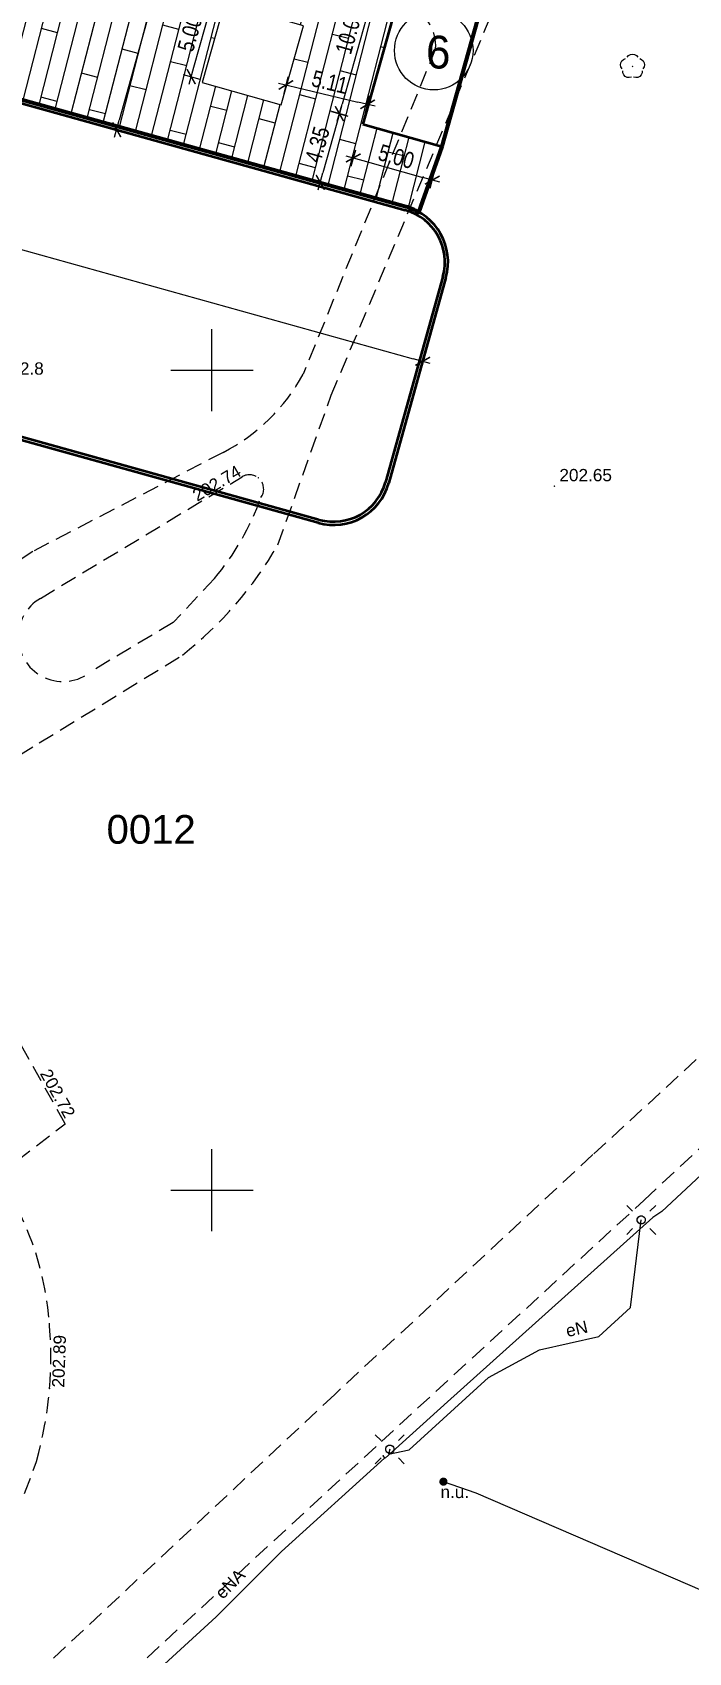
# Model space of a CAD drawing. Extents: x 0 to 7423283, y 0 to 5548300.
# Drawn here: x 7422289.1 to 7422329.1, y 5548021.8 to 5548120.6 of the extents above; entities that cross this region are included whole.
import ezdxf
from ezdxf.enums import TextEntityAlignment as Align

# ---------------------------------------------------------------- set-up
doc = ezdxf.new("R2010")
doc.units = 0
doc.header["$PDSIZE"] = 0.75
doc.linetypes.add('PRZER2-1', pattern=[3, 2, -1])
doc.layers.get('0').update_dxf_attribs({"linetype": 'CONTINUOUS', "lineweight": 13})
doc.layers.get('Defpoints').update_dxf_attribs({"linetype": 'CONTINUOUS'})
for name, color, linetype, lineweight in [('1_wymiary', 172, 'CONTINUOUS', 5), ('KTCR02', 7, 'PRZER2-1', 18), ('RTPW01_O', 7, 'CONTINUOUS', 13), ('RTPW02', 7, 'CONTINUOUS', 13), ('RTPW02_O', 7, 'CONTINUOUS', 13), ('SUSM', 7, 'CONTINUOUS', 18), ('wzmiary', 251, 'CONTINUOUS', 20)]:
    doc.layers.add(name, color=color, linetype=linetype, lineweight=lineweight)
for name, color, linetype, lineweight, true_color in [('EGBO02_O', 7, 'CONTINUOUS', 0, 0x008000), ('OBOP02', 7, 'CONTINUOUS', 18, 0x008000), ('obrys 1', 7, 'CONTINUOUS', 35, 0xe50000), ('PAV_skarpa', 7, 'CONTINUOUS', 5, 0x5b5b5b), ('Ramka i tabela', 7, 'CONTINUOUS', 53, 0x000000), ('SUPE04', 1, 'CONTINUOUS', 18, 0xff0000), ('SUPE04_O', 1, 'CONTINUOUS', 18, 0xff0000), ('SUPW03', 5, 'CONTINUOUS', 18, 0x0000ff), ('wymiary', 7, 'CONTINUOUS', 5, 0xe000e0)]:
    doc.layers.add(name, color=color, linetype=linetype, lineweight=lineweight, true_color=true_color)
doc.layers.add('SUUS30_01', color=7, linetype='CONTINUOUS', true_color=0x0a0909)
doc.layers.add('SUUS30_01_O', color=7, linetype='CONTINUOUS', true_color=0x0a0909)
doc.styles.add('1-100', font='arial.ttf', dxfattribs={"width": 0.8, "height": 1})
doc.styles.add('GEO-INFO', font='Arial')
doc.dimstyles.new('Kopia 1_500', dxfattribs={"dimtxt": 200, "dimasz": 0.6, "dimexe": 6, "dimexo": 5, "dimgap": 0.2749999999999998, "dimtad": 1, "dimzin": 0, "dimdsep": 46, "dimtxsty": '1-100', "dimblk": 'TICK', "dimcen": 1, "dimdle": 30, "dimse1": 1, "dimse2": 1, "dimclrd": 256, "dimclre": 256, "dimclrt": 7, "dimadec": 0, "dimazin": 0, "dimtfac": 1, "dimtmove": 1, "dimatfit": 0, "dimldrblk": 'ARCHTICK', "dimfxl": 1, "dimtolj": 1, "dimtzin": 0, "dimlwd": 13, "dimarcsym": 0})

# ---------------------------------------------------------------- blocks, each defined once
blk = doc.blocks.new('SPDLP')
blk.add_hatch(color=0).paths.add_polyline_path([(-0.09, 0), (-0.085595, -0.027812), (-0.072812, -0.052901), (-0.052901, -0.072812), (-0.027812, -0.085595), (0, -0.09), (0.027812, -0.085595), (0.052901, -0.072812), (0.072812, -0.052901), (0.085595, -0.027812), (0.09, 0), (0.085595, 0.027812), (0.072812, 0.052901), (0.052901, 0.072812), (0.027812, 0.085595), (0, 0.09), (-0.027812, 0.085595), (-0.052901, 0.072812), (-0.072812, 0.052901), (-0.085595, 0.027812)])
at = {"color": 0}
for points in [[(-1.292703, 0.137547), (-1.355024, 0.389802), (-1.327532, 0.648184), (-1.213525, 0.881678), (-1.026689, 1.062258), (-0.78945, 1.168249), (-0.530282, 1.186929)], [(-0.268652, 1.271938), (-0.048001, 1.40916), (0.20623, 1.462858), (0.463525, 1.426585), (0.693003, 1.304695), (0.867117, 1.11182), (0.964971, 0.871109)], [(1.126667, 0.648554), (1.325358, 0.481106), (1.454989, 0.255912), (1.5, 0), (1.454989, -0.255912), (1.325358, -0.481106), (1.126667, -0.648554)], [(-0.530282, -1.186929), (-0.78945, -1.168249), (-1.026689, -1.062258), (-1.213525, -0.881678), (-1.327532, -0.648184), (-1.355024, -0.389802), (-1.292703, -0.137547)], [(0.964971, -0.871109), (0.867117, -1.11182), (0.693003, -1.304695), (0.463525, -1.426585), (0.20623, -1.462858), (-0.048001, -1.40916), (-0.268652, -1.271938)]]:
    blk.add_lwpolyline(points, dxfattribs=at)
blk = doc.blocks.new('KOLO')
blk.add_hatch(color=0).paths.add_polyline_path([(0, 0.5), (-0.12941, 0.482963), (-0.25, 0.433013), (-0.353553, 0.353553), (-0.433013, 0.25), (-0.482963, 0.12941), (-0.5, 0), (-0.482963, -0.12941), (-0.433013, -0.25), (-0.353553, -0.353553), (-0.25, -0.433013), (-0.12941, -0.482963), (0, -0.5), (0.12941, -0.482963), (0.25, -0.433013), (0.353553, -0.353553), (0.433013, -0.25), (0.482963, -0.12941), (0.5, 0), (0.482963, 0.12941), (0.433013, 0.25), (0.353553, 0.353553), (0.25, 0.433013), (0.12941, 0.482963)])
blk = doc.blocks.new('SUSM01_01')
at = {"color": 0}
for points in [[(-0.353553, 0.353553), (-0.212132, 0.212132)], [(0.353553, 0.353553), (0.212132, 0.212132)], [(-0.353553, -0.353553), (-0.212132, -0.212132)], [(0.353553, -0.353553), (0.212132, -0.212132)]]:
    blk.add_lwpolyline(points, dxfattribs=at)
blk.add_lwpolyline([(0.1, 0), (0.093969, -0.034202), (0.076604, -0.064279), (0.05, -0.086603), (0.025882, -0.096593), (0, -0.1), (-0.025882, -0.096593), (-0.05, -0.086603), (-0.073305, -0.068017), (-0.090097, -0.043388), (-0.098883, -0.014904), (-0.098883, 0.014904), (-0.090097, 0.043388), (-0.073305, 0.068017), (-0.05, 0.086603), (-0.022252, 0.097493), (0.007473, 0.09972), (0.036534, 0.093087), (0.062349, 0.078183), (0.082624, 0.056332), (0.095557, 0.029476)], close=True, dxfattribs=at)
blk = doc.blocks.new('OKRAG_PELNY')
at = {"color": 0}
blk.add_lwpolyline([(0.5, 0), (0.482963, -0.12941), (0.433013, -0.25), (0.353553, -0.353553), (0.25, -0.433013), (0.12941, -0.482963), (0, -0.5), (-0.12941, -0.482963), (-0.25, -0.433013), (-0.353553, -0.353553), (-0.433013, -0.25), (-0.482963, -0.12941), (-0.5, 0), (-0.482963, 0.12941), (-0.433013, 0.25), (-0.353553, 0.353553), (-0.25, 0.433013), (-0.12941, 0.482963), (0, 0.5), (0.12941, 0.482963), (0.25, 0.433013), (0.353553, 0.353553), (0.433013, 0.25), (0.482963, 0.12941)], close=True, dxfattribs=at)
blk = doc.blocks.new('lodowisko tafa 20 x 60')
at = {"layer": 'obrys 1'}
for p, q in [((7425593.561552782, 5550141.0388776), (7430893.561552782, 5550141.0388776)), ((7425593.561552782, 5550121.0388776), (7430893.561552782, 5550121.0388776)), ((7425243.561552782, 5548491.0388776), (7425243.561552782, 5549791.0388776)), ((7425263.561552782, 5548491.0388776), (7425263.561552782, 5549791.0388776)), ((7431223.561552782, 5549791.0388776), (7431223.561552782, 5548491.0388776)), ((7431243.561552782, 5549791.0388776), (7431243.561552782, 5548491.0388776)), ((7430893.561552782, 5548161.0388776), (7425593.561552782, 5548161.0388776)), ((7430893.561552782, 5548141.0388776), (7425593.561552782, 5548141.0388776))]:
    blk.add_line(p, q, dxfattribs=at)
for centre, radius, start, end in [((7425593.561552782, 5549791.0388776), 349.9999999999999, 90, 180), ((7425593.561552782, 5549791.0388776), 329.9999999999999, 90, 180), ((7430893.561552782, 5549791.0388776), 349.9999999999999, 0, 90), ((7430893.561552782, 5549791.0388776), 329.9999999999999, 0, 90), ((7425593.561552782, 5548491.0388776), 349.9999999999999, 180, 270), ((7425593.561552782, 5548491.0388776), 329.9999999999999, 180, 270), ((7430893.561552782, 5548491.0388776), 350.0000000000001, 270, 0), ((7430893.561552782, 5548491.0388776), 330.0000000000001, 270, 0)]:
    blk.add_arc(centre, radius, start, end, dxfattribs=at)
blk = doc.blocks.new('TICK')
for const_width in [0.156, 0.078]:
    blk.add_lwpolyline([(0.614230390638113, 0.6142303892411292), (-0.6042059231549501, -0.6042059217579663)], dxfattribs=dict(const_width=const_width))
at = {"layer": '1_wymiary'}
for p, q in [((0.8006742006200511, 0), (-1, 0)), ((1.862645149230957e-09, -0.8358821994625032), (1.862645149230957e-09, 0.8995046126656234))]:
    blk.add_line(p, q, dxfattribs=at)
blk = doc.blocks.new('*D198')
at = {"layer": 'Defpoints', "color": 0}
for p in [(7422255.042459508, 5548116.626569042), (7422312.843735552, 5548100.532704134), (7422312.843735552, 5548100.532704134)]:
    blk.add_point(p, dxfattribs=at)
at = {"layer": 'PAV_skarpa', "lineweight": 13}
blk.add_line((7422255.620472269, 5548116.465630393), (7422312.265722792, 5548100.693642783), dxfattribs=at)
at = {"layer": 'PAV_skarpa', "linetype": 'ByBlock', "lineweight": 13, "xscale": 0.6, "yscale": 0.6, "zscale": 0.6}
for p, rotation in [((7422255.042459508, 5548116.626569042), 164.4409670112193), ((7422312.843735552, 5548100.532704134), 344.4409670112192)]:
    blk.add_blockref('TICK', p, dxfattribs=dict(at, rotation=rotation))
at = {"layer": 'PAV_skarpa', "insert": (7422284.153812623, 5548109.33642194), "char_height": 1, "attachment_point": 5, "rotation": 344.44096701121924, "style": '1-100'}
blk.add_mtext('\\A1;60.00', dxfattribs=at)
blk = doc.blocks.new('_ARCHTICK')
at = {"color": 0, "linetype": 'ByBlock', "const_width": 0.15}
blk.add_lwpolyline([(-0.5, -0.5), (0.5, 0.5)], dxfattribs=at)
blk = doc.blocks.new('*D218')
at = {"layer": 'Defpoints', "color": 0}
for p in [(7422300.115944794, 5548137.34051838), (7422293.827645789, 5548114.756029895), (7422294.188627104, 5548114.655520271)]:
    blk.add_point(p, dxfattribs=at)
at = {"layer": 'PAV_skarpa', "lineweight": 13}
blk.add_line((7422300.31598746, 5548136.661995995), (7422294.349565754, 5548115.233533031), dxfattribs=at)
at = {"layer": 'PAV_skarpa', "linetype": 'ByBlock', "lineweight": 13, "xscale": 0.6, "yscale": 0.6, "zscale": 0.6}
for p, rotation in [((7422300.47692611, 5548137.240008756), 74.44096701289656), ((7422294.188627104, 5548114.655520271), 254.4409670128966)]:
    blk.add_blockref('TICK', p, dxfattribs=dict(at, rotation=rotation))
at = {"layer": 'PAV_skarpa', "insert": (7422296.575662689, 5548126.15857109), "char_height": 1, "attachment_point": 5, "rotation": 74.44096701289656, "style": '1-100'}
blk.add_mtext('\\A1;23.44', dxfattribs=at)
blk = doc.blocks.new('*D219')
at = {"layer": 'Defpoints', "color": 0}
for p in [(7422307.539054112, 5548115.697463533), (7422306.372872655, 5548111.509111225), (7422306.600882184, 5548111.445625523)]:
    blk.add_point(p, dxfattribs=at)
at = {"layer": 'PAV_skarpa', "lineweight": 13}
blk.add_line((7422307.606124991, 5548115.055965071), (7422306.761820833, 5548112.023638284), dxfattribs=at)
at = {"layer": 'PAV_skarpa', "linetype": 'ByBlock', "lineweight": 13, "xscale": 0.6, "yscale": 0.6, "zscale": 0.6}
for p, rotation in [((7422307.76706364, 5548115.633977831), 74.44096700350356), ((7422306.600882184, 5548111.445625523), 254.4409670035036)]:
    blk.add_blockref('TICK', p, dxfattribs=dict(at, rotation=rotation))
at = {"layer": 'PAV_skarpa', "insert": (7422306.426858994, 5548113.750608254), "char_height": 1, "attachment_point": 5, "rotation": 74.44096700350357, "style": '1-100'}
blk.add_mtext('\\A1;4.35', dxfattribs=at)
blk = doc.blocks.new('*D220')
at = {"layer": 'Defpoints', "color": 0}
for p in [(7422309.254811547, 5548125.603881571), (7422306.544787909, 5548115.978094753), (7422307.76706364, 5548115.633977831)]:
    blk.add_point(p, dxfattribs=at)
at = {"layer": 'PAV_skarpa', "lineweight": 13}
blk.add_line((7422310.31448586, 5548124.682217441), (7422307.929665058, 5548116.211525041), dxfattribs=at)
at = {"layer": 'PAV_skarpa', "linetype": 'ByBlock', "lineweight": 13, "xscale": 0.6, "yscale": 0.6, "zscale": 0.6}
for p, rotation in [((7422310.477087278, 5548125.25976465), 74.27607796389066), ((7422307.76706364, 5548115.633977831), 254.2760779638907)]:
    blk.add_blockref('TICK', p, dxfattribs=dict(at, rotation=rotation))
at = {"layer": 'PAV_skarpa', "insert": (7422308.365899649, 5548120.659763377), "char_height": 1, "attachment_point": 5, "rotation": 74.27607796389066, "style": '1-100'}
blk.add_mtext('\\A1;10.00', dxfattribs=at)
blk = doc.blocks.new('*D221')
at = {"layer": 'Defpoints', "color": 0}
for p in [(7422309.195016511, 5548114.990282273), (7422314.00790992, 5548113.635270454), (7422313.42905879, 5548111.579237621)]:
    blk.add_point(p, dxfattribs=at)
at = {"layer": 'PAV_skarpa', "lineweight": 13}
blk.add_line((7422309.19371259, 5548112.771648022), (7422312.851511581, 5548111.741839039), dxfattribs=at)
at = {"layer": 'PAV_skarpa', "linetype": 'ByBlock', "lineweight": 13, "xscale": 0.6, "yscale": 0.6, "zscale": 0.6}
for p, rotation in [((7422308.616165381, 5548112.93424944), 164.2760779638907), ((7422313.42905879, 5548111.579237621), 344.2760779638907)]:
    blk.add_blockref('TICK', p, dxfattribs=dict(at, rotation=rotation))
at = {"layer": 'PAV_skarpa', "insert": (7422311.235504222, 5548113.012919341), "char_height": 1, "attachment_point": 5, "rotation": 344.27607796389066, "style": '1-100'}
blk.add_mtext('\\A1;5.00', dxfattribs=at)
blk = doc.blocks.new('*D227')
at = {"layer": 'Defpoints', "color": 0}
for p in [(7422300.086240348, 5548122.702239528), (7422300.882558799, 5548122.478045718), (7422299.52754698, 5548117.665152309)]:
    blk.add_point(p, dxfattribs=at)
at = {"layer": 'PAV_skarpa', "lineweight": 13}
blk.add_line((7422298.893829947, 5548118.466893328), (7422299.923638931, 5548122.124692319), dxfattribs=at)
at = {"layer": 'PAV_skarpa', "linetype": 'ByBlock', "lineweight": 13, "xscale": 0.6, "yscale": 0.6, "zscale": 0.6}
for p, rotation in [((7422300.086240348, 5548122.702239528), 74.27607796389066), ((7422298.731228529, 5548117.889346119), 254.2760779638907)]:
    blk.add_blockref('TICK', p, dxfattribs=dict(at, rotation=rotation))
at = {"layer": 'PAV_skarpa', "insert": (7422298.652558628, 5548120.50868496), "char_height": 1, "attachment_point": 5, "rotation": 74.27607796389066, "style": '1-100'}
blk.add_mtext('\\A1;5.00', dxfattribs=at)
blk = doc.blocks.new('*D229')
at = {"layer": 'Defpoints', "color": 0}
for p in [(7422304.223179985, 5548116.177248719), (7422309.483771835, 5548116.199789312), (7422309.195016511, 5548114.990282273)]:
    blk.add_point(p, dxfattribs=at)
at = {"layer": 'PAV_skarpa', "lineweight": 13}
blk.add_line((7422305.095534405, 5548117.247428461), (7422308.90017274, 5548116.339116609), dxfattribs=at)
at = {"layer": 'PAV_skarpa', "linetype": 'ByBlock', "lineweight": 13, "xscale": 0.6, "yscale": 0.6, "zscale": 0.6}
for p, rotation in [((7422304.51193531, 5548117.386755758), 166.5726539783381), ((7422309.483771835, 5548116.199789312), 346.5726539783381)]:
    blk.add_blockref('TICK', p, dxfattribs=dict(at, rotation=rotation))
at = {"layer": 'PAV_skarpa', "insert": (7422307.180273174, 5548117.557372009), "char_height": 1, "attachment_point": 5, "rotation": 346.57265397833805, "style": '1-100'}
blk.add_mtext('\\A1;5.11', dxfattribs=at)

msp = doc.modelspace()

# ---------------------------------------------------------------- hatches: boundary and pattern name
at = {"layer": 'PAV_skarpa'}
h = msp.add_hatch(dxfattribs=at)
h.set_pattern_fill('BOARDW', color=256, scale=0.01999999999999998, angle=75.60000000000001)
h.set_pattern_definition([(75.60000000000001, (-0.2115402575582266, 1.371057607233524), (-0.9840804917066892, 0.2526689253594924), []), (165.6, (-0.2115402575582266, 1.371057607233524), (-2.473498834132363, -1.462823132694393), [1.016, -7.112000000000001]), (165.6, (-0.1849450478330255, 5.560048499144614), (-2.473498834132363, -1.462823132694393), [1.016, -7.112000000000001])])
h.paths.add_polyline_path([(7422256.469919337, 5548121.753089073), (7422263.108556262, 5548145.33298838), (7422273.826862754, 5548142.315378156, 0.4142136821145713), (7422278.151346088, 5548144.72345911), (7422281.710206401, 5548157.226195838, 0.4056609300227613), (7422279.436793766, 5548161.510839785), (7422288.062640865, 5548158.919035355, 0.2474418044222013), (7422309.429614612, 5548149.545580632, -0.3008346960043769), (7422314.642915837, 5548147.086396201, 0.03687061389324593), (7422322.502791937, 5548139.007486844), (7422316.717933558, 5548123.261057273), (7422311.905040149, 5548124.616069091), (7422309.195016511, 5548114.990282273), (7422314.00790992, 5548113.635270454), (7422312.602443771, 5548109.633342568, 0.02955274517665665), (7422312.230373268, 5548109.813465912, 0.04631275211154341), (7422311.832803489, 5548109.950382085), (7422288.22887725, 5548116.522527698), (7422284.223588947, 5548127.500162879), (7422276.141091069, 5548119.888183486), (7422260.680544615, 5548124.192931837, 0.1915377362596556), (7422258.115858632, 5548123.842907774, 0.1974168424095385), (7422256.469919653, 5548121.75309018)])
h.paths.add_polyline_path([(7422291.450665856, 5548139.732418901), (7422303.018087523, 5548136.539496105), (7422303.569231782, 5548138.536198953, 0.1621555532385838), (7422304.047499103, 5548139.972139776, 0.02610176535786021), (7422304.034464458, 5548140.221658603), (7422304.614548921, 5548142.323206939), (7422298.830838087, 5548143.919668337), (7422298.032607389, 5548141.027812921), (7422292.248896555, 5548142.624274319)])
h.paths.add_polyline_path([(7422297.091692667, 5548141.064156633), (7422296.692577317, 5548139.618228924), (7422298.459822294, 5548139.130421276), (7422298.858937643, 5548140.576348983)], flags=24)
h.paths.add_polyline_path([(7422300.683143346, 5548141.379694108), (7422300.683143346, 5548138.379700108), (7422303.016472012, 5548138.379700108), (7422303.016472012, 5548141.379694108)], flags=24)
h.paths.add_polyline_path([(7422260.683172101, 5548125.489622551), (7422263.091558604, 5548124.819044845), (7422265.499945105, 5548124.14846714), (7422267.908331607, 5548123.477889434), (7422268.179438734, 5548124.45157338, 0.3134239781238053), (7422269.739800117, 5548126.69626431, 1.070456529822958), (7422264.972424835, 5548126.371425676), (7422261.219634267, 5548127.416331752)])
h.paths.add_polyline_path([(7422266.211421669, 5548128.140069232), (7422266.211421669, 5548125.140075233), (7422268.544750335, 5548125.140075233), (7422268.544750335, 5548128.140069232)], flags=24)
h.paths.add_polyline_path([(7422285.53088772, 5548139.010620791), (7422291.519825498, 5548133.680201674), (7422292.513168276, 5548134.804158664), (7422286.524230495, 5548140.134577782)])
h.paths.add_polyline_path([(7422277.275831213, 5548129.677261943), (7422282.088724623, 5548128.322250124), (7422282.397030067, 5548129.417326358, 0.2917482131807448), (7422283.78191679, 5548131.588735187, 0.1477126214490489), (7422283.381568258, 5548132.914327124), (7422283.443736441, 5548133.135143533), (7422283.13970648, 5548133.220739485, 0.2802945740530189), (7422280.743492573, 5548133.895364474), (7422278.630843032, 5548134.490155352)])
h.paths.add_polyline_path([(7422280.253538341, 5548133.03254011), (7422280.253538341, 5548130.03254611), (7422282.586867007, 5548130.03254611), (7422282.586867007, 5548133.03254011)], flags=24)
h.paths.add_polyline_path([(7422299.410286576, 5548117.532260538), (7422304.223179985, 5548116.177248719), (7422305.578191804, 5548120.990142128), (7422300.765298394, 5548122.345153947)])
h.paths.add_polyline_path([(7422319.193168875, 5548134.191810383), (7422320.147817482, 5548133.89407554), (7422320.445552327, 5548134.848724146), (7422320.743287171, 5548135.803372753), (7422321.041022017, 5548136.758021361), (7422320.402666984, 5548136.957110883, 3.478493537615314), (7422319.335516216, 5548134.648228882)])
h.paths.add_polyline_path([(7422316.930414243, 5548138.154358542), (7422316.930414243, 5548135.154364542), (7422319.263742909, 5548135.154364542), (7422319.263742909, 5548138.154358542)], flags=24)
h.paths.add_polyline_path([(7422266.607077254, 5548140.077357257), (7422269.457736692, 5548135.373769184), (7422270.740533439, 5548136.151221758), (7422267.889873999, 5548140.854809832)])
h.paths.add_polyline_path([(7422279.867812683, 5548140.370183453), (7422282.718472121, 5548135.66659538), (7422284.001268868, 5548136.444047954), (7422281.150609428, 5548141.147636028)])
h.paths.add_polyline_path([(7422278.567740777, 5548144.556384121), (7422285.681471971, 5548143.069347253), (7422285.989623943, 5548144.537353684), (7422278.875892751, 5548146.024390554)])
h.paths.add_polyline_path([(7422274.966922753, 5548141.740130083), (7422276.537254113, 5548136.469071419), (7422277.974815564, 5548136.897343608), (7422276.404484209, 5548142.16840227)])
h.paths.add_polyline_path([(7422294.681174159, 5548132.706498786), (7422296.11314707, 5548132.259896521), (7422296.559749337, 5548133.69186943), (7422295.127776427, 5548134.138471698)])
h.paths.add_polyline_path([(7422309.648151796, 5548128.901722762), (7422311.080124707, 5548128.455120496), (7422311.526726974, 5548129.887093406), (7422310.094754064, 5548130.333695674)])
h.paths.add_polyline_path([(7422303.563408766, 5548134.30448924), (7422304.995381677, 5548133.857886975), (7422305.441983944, 5548135.289859884), (7422304.010011034, 5548135.736462153)])
h.paths.add_polyline_path([(7422304.3105347, 5548139.190692848), (7422305.74250761, 5548138.744090582), (7422306.189109878, 5548140.176063492), (7422304.757136968, 5548140.62266576)])
h.paths.add_polyline_path([(7422291.415539423, 5548140.693061329), (7422292.86146713, 5548140.293945978), (7422293.17189018, 5548141.418556416), (7422291.725962471, 5548141.817671767)], flags=24)
h.paths.add_polyline_path([(7422297.080463248, 5548140.685450724), (7422298.526390957, 5548140.286335375), (7422298.836814005, 5548141.410945814), (7422297.390886298, 5548141.810061164)], flags=24)
h.paths.add_polyline_path([(7422292.213770119, 5548143.584916743), (7422293.659697828, 5548143.185801394), (7422293.970120876, 5548144.310411834), (7422292.524193168, 5548144.709527181)], flags=24)
h.paths.add_polyline_path([(7422258.963638332, 5548125.016887185), (7422260.408670234, 5548124.61454056), (7422260.63219614, 5548125.417336062), (7422259.187164235, 5548125.819682687)], flags=24)
h.paths.add_polyline_path([(7422263.871218669, 5548128.085217816), (7422263.401814275, 5548126.399347265), (7422266.051039427, 5548125.661711787), (7422266.52044382, 5548127.347582337)], flags=24)
h.paths.add_polyline_path([(7422308.239943566, 5548149.294767207), (7422307.441697981, 5548146.402915899), (7422313.225400597, 5548144.80642473), (7422314.023639513, 5548147.698309918)])

# ---------------------------------------------------------------- linework, layer by layer
at = {"color": 7, "linetype": 'Continuous', "lineweight": 13, "elevation": 100, "flags": 128}
for points in [[(7422300, 5548097.5), (7422300, 5548102.5)], [(7422297.5, 5548100), (7422302.5, 5548100)], [(7422300, 5548047.5), (7422300, 5548052.5)], [(7422297.5, 5548050), (7422302.5, 5548050)]]:
    msp.add_lwpolyline(points, dxfattribs=at)
at = {"layer": 'KTCR02', "color": 7, "linetype": 'PRZER2-1', "lineweight": 18, "ltscale": 0.5, "elevation": 10.18}
for points in [[(7422281.81, 5548072.61), (7422289.47, 5548077.26), (7422298.2, 5548082.62, 0.094904578505204), (7422304.02, 5548089.35), (7422307.27, 5548098.46), (7422323.04, 5548135.93, -0.287538922645794)], [(7422373.19, 5548122.31), (7422383.05, 5548120.01), (7422390.64, 5548118.76), (7422394.66, 5548118.21), (7422401.38, 5548117.96, -0.540669707369829), (7422401.84, 5548114.2, -0.101905736520864), (7422395.1, 5548108.19), (7422374.26, 5548095.37), (7422365.95, 5548089.98), (7422354.2, 5548080.45), (7422336.15, 5548064.05), (7422323.23, 5548052.16), (7422307.48, 5548037.54), (7422290.02, 5548021.16)], [(7422292.74, 5548018.43), (7422310.33, 5548034.67), (7422326.35, 5548049.39), (7422339.21, 5548061.35), (7422346.27, 5548067.65), (7422347.53, 5548068.91), (7422351.36, 5548072.32), (7422352.7, 5548073.51), (7422356.76, 5548077.02), (7422360.85, 5548080.72), (7422362.2, 5548081.89), (7422368.14, 5548086.25), (7422376.57, 5548092.12), (7422390.75, 5548100.6), (7422397.18, 5548105.01), (7422400.06, 5548106.96), (7422404.24, 5548110.38), (7422407.09, 5548113.49, -0.101948185253579), (7422411.52, 5548116.71)]]:
    msp.add_lwpolyline(points, format="xyb", dxfattribs=at)
for points in [[(7422300.68, 5548094.98), (7422289.07, 5548088.93), (7422277.22, 5548081.16, -0.319425086220999), (7422273.74, 5548081.75), (7422261.03, 5548103.16), (7422251.97, 5548117.88, -0.385852776748078), (7422252.52, 5548122.77), (7422261.36, 5548127.69, -0.138135825515933), (7422268.59, 5548129.15), (7422289.25, 5548127.31), (7422296.85, 5548126.75, -0.067525944659418), (7422304.42, 5548125.19), (7422312.18, 5548122.04, -0.317942344748788), (7422313.63, 5548119.6), (7422305.56, 5548099.75, -0.15087442299001)], [(7422297.63, 5548084.61), (7422292.63, 5548081.62, -1.081752593170948), (7422289.54, 5548086.08), (7422301.83, 5548093.49, -0.823415302535584), (7422302.98, 5548092.23, -0.09033995896926), (7422300.15, 5548087.29)], [(7422286.92, 5548050.86), (7422285.39, 5548052.81, 0.141381552386672), (7422274.56, 5548058.92, 0.157068548033037), (7422263.28, 5548058.14, 0.126130947860604), (7422254.33, 5548051.52, 0.133382873939862), (7422250.59, 5548042.18, 0.138608194129049), (7422251.57, 5548032.91, 0.140617785802054), (7422256.71, 5548025.04, 0.122094329711268), (7422266.23, 5548020.08, 0.109846452534244), (7422275.6, 5548020.26, 0.130857074258374), (7422284.34, 5548025.36, 0.12304641261253), (7422289.29, 5548033.46, 0.096253319803394), (7422290.05, 5548042.26, 0.131059220365405)]]:
    msp.add_lwpolyline(points, format="xyb", close=True, dxfattribs=at)
msp.add_lwpolyline([(7422286.92, 5548050.86), (7422291.04, 5548054.04), (7422285.45, 5548064.06)], dxfattribs=at)
at = {"layer": 'obrys 1', "elevation": -100, "flags": 128}
msp.add_lwpolyline([(7422309.195016511, 5548114.990282273), (7422314.00790992, 5548113.635270454), (7422316.717933558, 5548123.261057273), (7422311.905040149, 5548124.616069091), (7422309.195016511, 5548114.990282273)], dxfattribs=at)
at = {"layer": 'Ramka i tabela', "elevation": -89.74}
msp.add_lwpolyline([(7422279.301237349, 5548161.551570361), (7422288.062640864, 5548158.919035356, 0.2474418044914835), (7422309.429614612, 5548149.545580632, -0.3008346958941555), (7422314.642915837, 5548147.086396201, 0.0368706139872663), (7422322.502791937, 5548139.007486844), (7422316.717933558, 5548123.261057273), (7422314.00790992, 5548113.635270454), (7422312.593370722, 5548109.607507947, 0.09247623265567788), (7422311.832803489, 5548109.950382085), (7422260.680544615, 5548124.192931837, 0.4040713742744638), (7422256.469919305, 5548121.753088961, 36091661253.38174)], format="xyb", dxfattribs=at)
at = {"layer": 'SUPE04', "color": 1, "linetype": 'Continuous', "lineweight": 18, "true_color": 0xff0000, "elevation": 10.18}
for points in [[(7422412.75, 5548116.65), (7422410, 5548115.82), (7422406.81, 5548112.62), (7422396.44, 5548102.05), (7422393.37, 5548101.74), (7422391.62, 5548100.72), (7422390.94, 5548100.42), (7422390.79, 5548100.24), (7422373.3, 5548089.5), (7422373.25, 5548089.25), (7422372.98, 5548089.23), (7422357.4, 5548076.78), (7422341.87, 5548062.13), (7422341.6, 5548062.36), (7422341.84, 5548062.12), (7422327.42, 5548048.69), (7422326.88, 5548048.33), (7422314.36, 5548037.08), (7422310.55, 5548033.66), (7422310.41, 5548033.81), (7422310.52, 5548033.65), (7422304.24, 5548027.96), (7422300.25, 5548023.98), (7422293.24, 5548017.55)], [(7422310.84, 5548034.2), (7422310.77, 5548033.89), (7422312.02, 5548034.16), (7422316.86, 5548038.57), (7422319.97, 5548040.26), (7422323.59, 5548041.08), (7422325.51, 5548042.85), (7422326.17, 5548048.18)]]:
    msp.add_lwpolyline(points, dxfattribs=at)
at = {"layer": 'SUPW03', "color": 5, "linetype": 'Continuous', "lineweight": 18, "true_color": 0x0000ff, "elevation": 10.18}
msp.add_lwpolyline([(7422392.04, 5547999.28), (7422391.61, 5547999.4), (7422371.38, 5548007.81), (7422361.84, 5548011.92), (7422355.85, 5548014.37), (7422316.1, 5548031.52), (7422314.11, 5548032.22)], dxfattribs=at)
at = {"layer": 'wymiary'}
msp.add_circle((7422313.519953923, 5548119.477838885, -100), 2.394754541588554, dxfattribs=at)
at = {"layer": 'wzmiary', "elevation": -79.48}
msp.add_lwpolyline([(7422299.410286576, 5548117.532260538), (7422304.223179985, 5548116.177248719), (7422305.578191804, 5548120.990142128), (7422300.765298394, 5548122.345153947), (7422299.410286576, 5548117.532260538)], dxfattribs=at)

# ---------------------------------------------------------------- block references
at = {"layer": 'OBOP02', "color": 96, "lineweight": 18, "true_color": 0x008000, "xscale": 0.5, "yscale": 0.5, "rotation": 90}
msp.add_blockref('SPDLP', (7422325.64, 5548118.51, 10.12), dxfattribs=at)
at = {"layer": 'obrys 1', "lineweight": -3, "xscale": 0.01000000000000001, "yscale": 0.01000000000000001, "zscale": 0.01000000000000001, "rotation": 344.4409670112027}
msp.add_blockref('lodowisko tafa 20 x 60', (7335838.774452316, 5514574.377525032, -100), dxfattribs=at)
at = {"layer": 'RTPW02', "color": 7, "lineweight": 13, "xscale": 0.09, "yscale": 0.09, "rotation": 90}
for p in [(7422302.82, 5548093.43, 10.2), (7422320.88, 5548092.92, 10.2), (7422291.04, 5548054.04, 10.2), (7422290.1, 5548037.9, 10.2)]:
    msp.add_blockref('KOLO', p, dxfattribs=at)
at = {"layer": 'SUSM', "color": 7, "lineweight": 18, "rotation": 90}
for name, p, xscale, yscale in [('SUSM01_01', (7422326.17, 5548048.18, 10.24), 2.5, 2.5), ('OKRAG_PELNY', (7422326.17, 5548048.18, 10.24), 0.5, 0.5), ('SUSM01_01', (7422310.84, 5548034.2, 10.24), 2.5, 2.5), ('OKRAG_PELNY', (7422310.84, 5548034.2, 10.24), 0.5, 0.5)]:
    msp.add_blockref(name, p, dxfattribs=dict(at, xscale=xscale, yscale=yscale))
at = {"layer": 'SUUS30_01', "color": 18, "lineweight": 5, "true_color": 0x0a0909, "xscale": 0.5, "yscale": 0.5, "rotation": 90}
msp.add_blockref('KOLO', (7422314.11, 5548032.22, 10.24), dxfattribs=at)

# ---------------------------------------------------------------- texts
at = {"layer": 'EGBO02_O', "linetype": 'Continuous', "lineweight": 0, "style": 'GEO-INFO'}
msp.add_text('0012', height=1.75, dxfattribs=at).set_placement((7422293.572128133, 5548071.117845731, 10.8))
at = {"layer": 'RTPW01_O', "color": 7, "linetype": 'Continuous', "lineweight": 0, "style": 'GEO-INFO'}
msp.add_text('202.8', height=0.75, rotation=359.9997925898467, dxfattribs=at).set_placement((7422287.12, 5548099.72, 10.8))
at = {"layer": 'RTPW02_O', "color": 7, "linetype": 'Continuous', "lineweight": 0, "style": 'GEO-INFO'}
for s, rotation, p in [('202.74', 30.7147366458547, (7422299.102459555, 5548091.961759334, 10.8)), ('202.65', 359.9997925898467, (7422321.18, 5548093.22, 10.8)), ('202.89', 87.95459142378661, (7422290.989089003, 5548037.947804034, 10.8))]:
    msp.add_text(s, height=0.75, rotation=rotation, dxfattribs=at).set_placement(p)
msp.add_text('202.72', height=0.75, rotation=299.1564606331841, dxfattribs=at).set_placement((7422291.047748044, 5548054.307442838, 10.8), align=Align.RIGHT)
at = {"layer": 'SUPE04_O', "color": 1, "linetype": 'Continuous', "lineweight": 0, "true_color": 0xff0000, "style": 'GEO-INFO'}
for s, rotation, p in [('eN', 12.99440507071441, (7422321.67, 5548041.03, 10.8)), ('eNA', 44.99979042699123, (7422300.65, 5548025.01, 10.8))]:
    msp.add_text(s, height=0.75, rotation=rotation, dxfattribs=at).set_placement(p)
at = {"layer": 'SUUS30_01_O', "color": 18, "linetype": 'Continuous', "lineweight": 0, "true_color": 0x0a0909, "style": 'GEO-INFO'}
msp.add_text('n.u.', height=0.75, rotation=359.9997925898467, dxfattribs=at).set_placement((7422313.93, 5548031.22, 10.8))
at = {"layer": 'wymiary', "insert": (7422313.050351708, 5548120.385394217, -100), "char_height": 4, "width": 157.5639993674306, "attachment_point": 1}
msp.add_mtext('{\\H0.499999x;6}', dxfattribs=at)

# ---------------------------------------------------------------- dimensions: what is measured, and where the dimension line sits
at = {"layer": 'PAV_skarpa'}
for p1, p2, distance, picture, middle in [((7422300.115944794, 5548137.34051838, -100), (7422293.827645789, 5548114.756029895, -100), 0.3747128161211116, '*D218', (7422296.575662689, 5548126.15857109, -100)), ((7422309.254811547, 5548125.603881571, -100), (7422306.544787909, 5548115.978094753, -100), 1.2697930613510877, '*D220', (7422308.365899649, 5548120.659763377, -100)), ((7422299.52754698, 5548117.665152309, -58.96), (7422300.882558799, 5548122.478045718, -58.96), 0.8272762174579897, '*D227', (7422298.652558628, 5548120.50868496, -79.48)), ((7422304.223179985, 5548116.177248719, -100), (7422309.195016511, 5548114.990282273, -100), 1.2434978546311257, '*D229', (7422307.180273174, 5548117.557372009, -100)), ((7422255.042459508, 5548116.626569042, -100), (7422312.843735552, 5548100.532704134, -100), 0, '*D198', (7422284.153812623, 5548109.33642194, -100)), ((7422307.539054112, 5548115.697463533, -100), (7422306.372872655, 5548111.509111225, -100), 0.2366828666835042, '*D219', (7422306.426858994, 5548113.750608254, -100)), ((7422309.195016511, 5548114.990282273, -100), (7422314.00790992, 5548113.635270454, -100), -2.1359633984994453, '*D221', (7422311.235504222, 5548113.012919341, -120.52))]:
    dim = msp.add_aligned_dim(p1=p1, p2=p2, distance=distance, dimstyle='Kopia 1_500', override={"dimblk": 'TICK', "dimclrt": 256}, dxfattribs=at)
    dim.commit()
    dim.dimension.update_dxf_attribs({"geometry": picture, "text_midpoint": middle})

doc.saveas('drawing.dxf')
